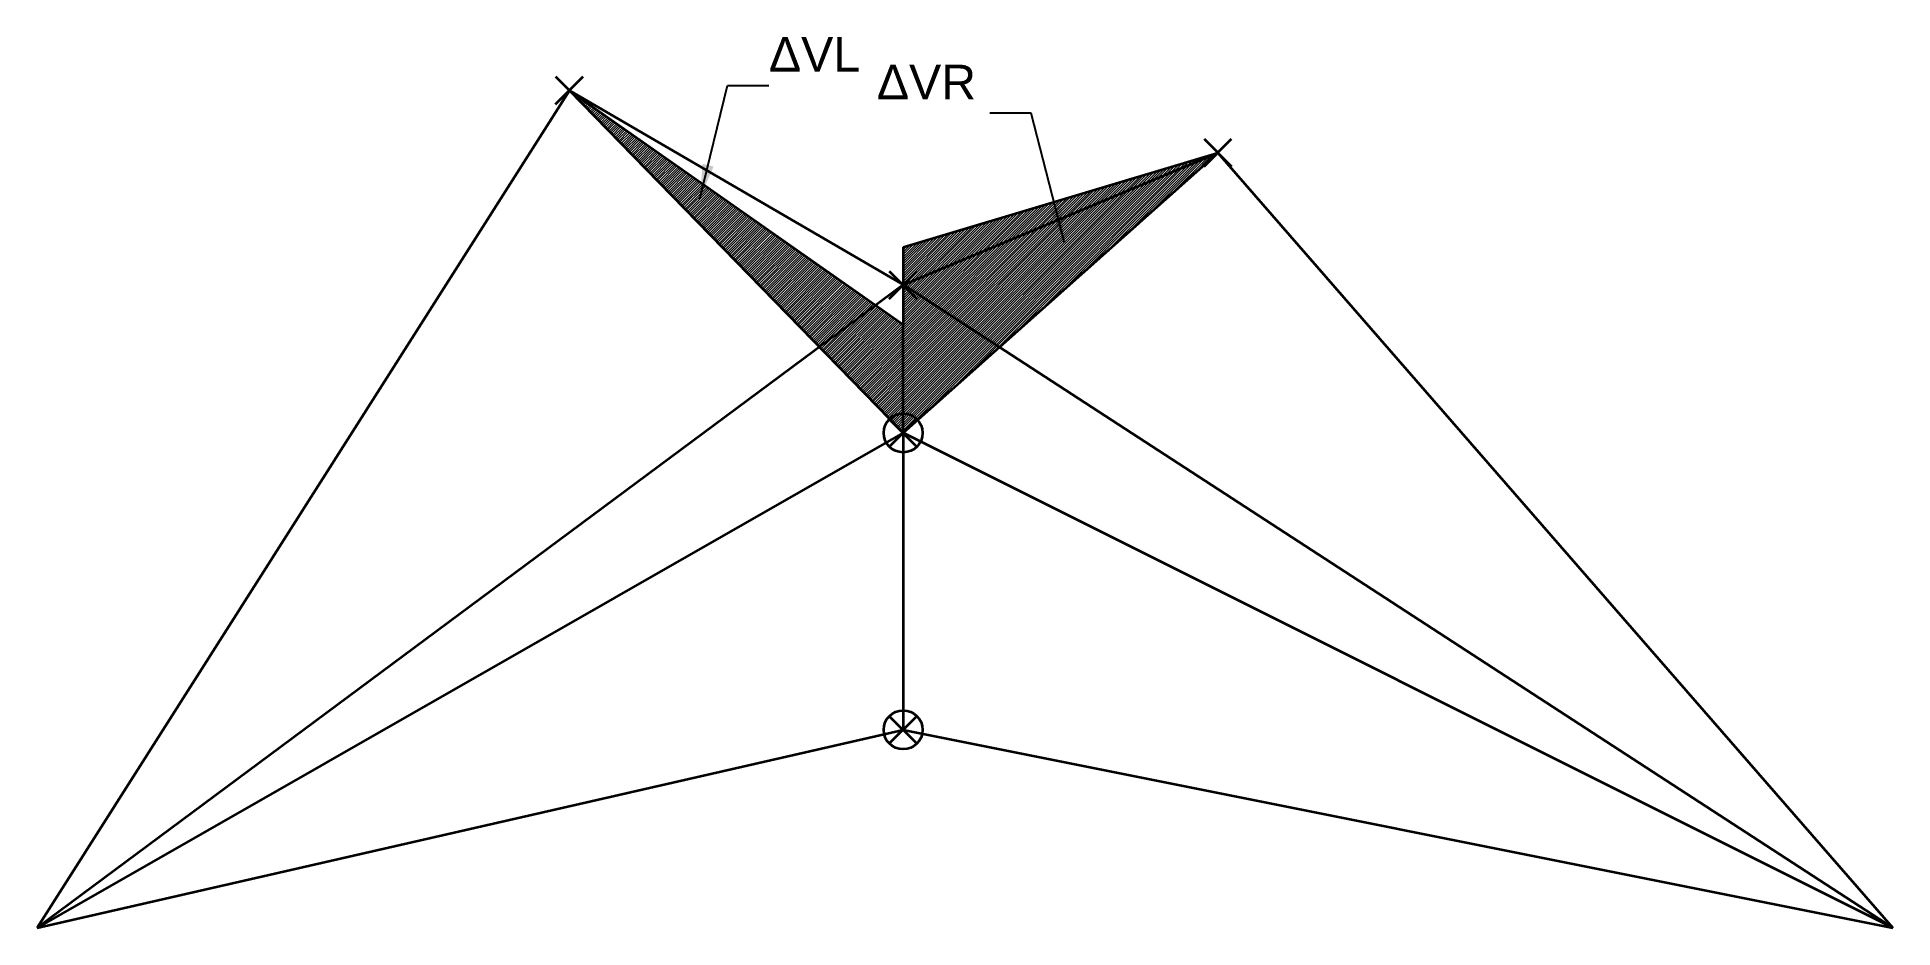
# Model space of a CAD drawing. Header units: millimetres. Extents: x 0 to 134, y 0 to 64.
import ezdxf

# ---------------------------------------------------------------- set-up
doc = ezdxf.new("R2010")
doc.units = ezdxf.units.MM
doc.layers.get('0').update_dxf_attribs({"lineweight": 35, "true_color": 0x000000})
for name, color, linetype, lineweight, true_color in [('marker_gb', 5, 'Continuous', 35, 0x0000ff), ('marker_neck', 1, 'Continuous', 35, 0xff0000), ('vol', 94, 'Continuous', 35, 0x008000), ('vol1', 1, 'Continuous', 35, 0xff0000), ('vol1_mass', 1, 'Continuous', 13, 0xff0000), ('vol1_schr', 1, 'Continuous', 13, 0xff0000), ('vol2', 30, 'Continuous', 35, 0xff7f00), ('vol2_mass', 30, 'Continuous', 13, 0xff7f00), ('vol2_schr', 30, 'Continuous', 13, 0xff7f00)]:
    doc.layers.add(name, color=color, linetype=linetype, lineweight=lineweight, true_color=true_color)
doc.styles.get("Standard").update_dxf_attribs({"font": ''})
doc.styles.add('textstyle0', font='')
doc.styles.add('textstyle1', font='')
doc.styles.get('Standard').set_extended_font_data('txt')
doc.styles.get('textstyle0').set_extended_font_data('Nimbus Sans [UKWN]')
doc.styles.get('textstyle1').set_extended_font_data('Nimbus Sans [UKWN]')
doc.dimstyles.get("Standard").update_dxf_attribs({"dimtxt": 2.5, "dimasz": 2.5, "dimexe": 1.25, "dimexo": 0.625, "dimtad": 1, "dimtxsty": 'Standard', "dimcen": 2.5, "dimadec": 0, "dimazin": 0, "dimtfac": 1, "dimtmove": 0, "dimatfit": 3, "dimfxl": 1, "dimarcsym": 0})
pattern_1 = [(45, (0, 0), (-0.08838835, 0.08838835), [])]

msp = doc.modelspace()

# ---------------------------------------------------------------- hatches: boundary and pattern name
at = {"layer": 'vol1_schr'}
h = msp.add_hatch(dxfattribs=at)
h.set_pattern_fill('ANSI31', color=256, scale=0.5, style=0)
h.set_pattern_definition(pattern_1)
h.paths.add_polyline_path([(38.55, 60.64), (62.72, 43.68), (62.72, 35.84)])
at = {"layer": 'vol2_schr'}
h = msp.add_hatch(dxfattribs=at)
h.set_pattern_fill('ANSI31', color=256, scale=0.5, angle=-90, style=0)
h.set_pattern_definition(pattern_1)
h.paths.add_polyline_path([(62.72, 49.28), (85.51, 56.13), (62.72, 35.84), (62.72, 43.68)])

# ---------------------------------------------------------------- linework, layer by layer
for p, q in [((38.55, 60.64), (0, 0)), ((37.55, 61.64), (39.55, 59.64)), ((37.55, 59.64), (39.55, 61.64)), ((62.72, 35.84), (38.55, 60.64)), ((84.51, 57.13), (86.51, 55.13)), ((84.51, 55.13), (86.51, 57.13)), ((62.72, 35.84), (85.51, 56.13)), ((85.51, 56.13), (134.4, 0)), ((61.72, 36.84), (63.72, 34.84)), ((61.72, 34.84), (63.72, 36.84)), ((62.72, 35.84), (0, 0)), ((134.4, 0), (62.72, 35.84)), ((62.72, 35.84), (62.72, 14.34)), ((61.72, 15.34), (63.72, 13.34)), ((61.72, 13.34), (63.72, 15.34)), ((0, 0), (62.72, 14.34)), ((62.72, 14.34), (134.4, 0))]:
    msp.add_line(p, q)
at = {"layer": 'marker_gb'}
msp.add_circle((62.72, 14.34), 1.41, dxfattribs=at)
at = {"layer": 'marker_neck'}
msp.add_circle((62.72, 35.84), 1.41, dxfattribs=at)
at = {"layer": 'vol'}
for p, q in [((38.55, 60.64), (62.86, 46.48)), ((62.72, 46.56), (85.51, 56.13)), ((61.72, 47.56), (63.72, 45.56)), ((61.72, 45.56), (63.72, 47.56)), ((62.72, 46.56), (0, 0)), ((62.86, 46.48), (62.72, 46.56)), ((62.86, 46.48), (62.86, 46.48)), ((134.4, 0), (62.86, 46.48))]:
    msp.add_line(p, q, dxfattribs=at)
at = {"layer": 'vol1'}
for p in [(38.55, 60.64), (62.72, 35.84)]:
    msp.add_line(p, (62.72, 43.68), dxfattribs=at)
at = {"layer": 'vol2'}
for q in [(85.51, 56.13), (62.72, 43.68)]:
    msp.add_line((62.72, 49.28), q, dxfattribs=at)

# ---------------------------------------------------------------- texts
at = {"layer": 'vol1_mass', "insert": (53, 62), "char_height": 2.5, "attachment_point": 7, "style": 'textstyle1'}
msp.add_mtext('ΔV\\S^L;', dxfattribs=at)
at = {"layer": 'vol2_mass', "insert": (68, 60), "char_height": 2.5, "attachment_point": 9, "style": 'textstyle0'}
msp.add_mtext('ΔV\\S^R;', dxfattribs=at)

# ---------------------------------------------------------------- leaders
at = {"layer": 'vol1_mass'}
msp.add_leader([(48, 52.8), (50, 61), (53, 61)], dimstyle='Standard', override={"dimscale": 1}, dxfattribs=at)
at = {"layer": 'vol2_mass'}
msp.add_leader([(74.4, 49.6), (72, 59), (69, 59)], dimstyle='Standard', override={"dimscale": 1}, dxfattribs=at)

doc.saveas('drawing.dxf')
